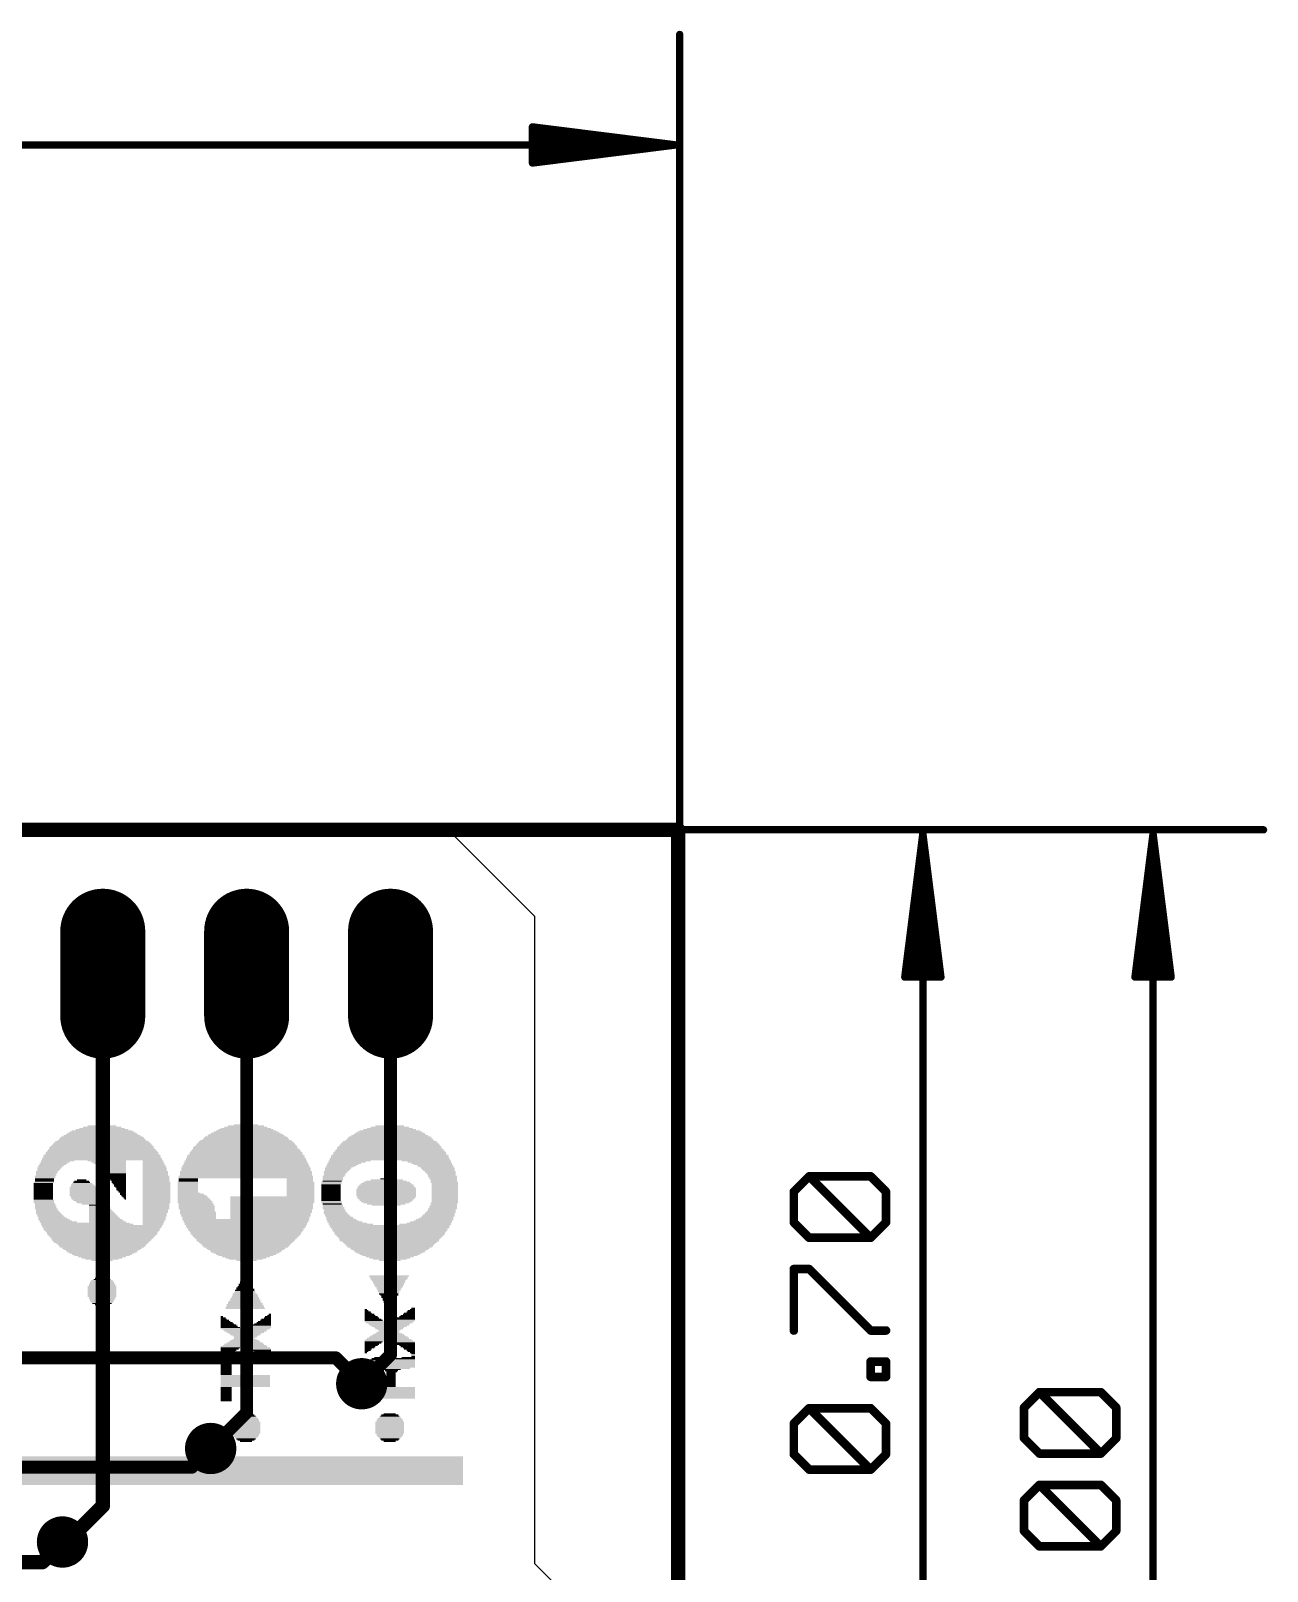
# Model space of a CAD drawing. Extents: x -17.8 to 79, y -18.3 to 67.8.
# Drawn here: x 57.15 to 78.98, y 40.25 to 67.45 of the extents above; entities that cross this region are included whole.
import ezdxf

# ---------------------------------------------------------------- set-up
doc = ezdxf.new("R2010")
doc.units = 0
for name, color, linetype in [('1', 12, 'CONTINUOUS'), ('16', 5, 'CONTINUOUS'), ('17', 110, 'CONTINUOUS'), ('18', 3, 'CONTINUOUS'), ('20', 53, 'CONTINUOUS'), ('200', 4, 'CONTINUOUS'), ('47', 53, 'CONTINUOUS')]:
    doc.layers.add(name, color=color, linetype=linetype)

# ---------------------------------------------------------------- blocks, each defined once
blk = doc.blocks.new('LONGP100')
at = {"const_width": 1}
blk.add_lwpolyline([(-0.5, 0), (0.5, 0)], dxfattribs=at)
at = {"const_width": 0.5}
for points in [[(-0.5, 0.25, 1), (-0.5, -0.25)], [(0.5, -0.25, 1), (0.5, 0.25)]]:
    blk.add_lwpolyline(points, format="xyb", dxfattribs=at)
blk = doc.blocks.new('RECT')
blk.add_solid([(-0.5, -0.5), (0.5, -0.5), (-0.5, 0.5), (0.5, 0.5)])
blk = doc.blocks.new('ROUNDV')
at = {"const_width": 0.5}
blk.add_lwpolyline([(0, -0.25, 1), (0, 0.25, 1), (0, -0.25)], format="xyb", dxfattribs=at)

msp = doc.modelspace()

# ---------------------------------------------------------------- linework, layer by layer
at = {"layer": '1'}
for points, const_width in [([(0, 53.34), (68.58, 53.34)], 0.254), ([(68.58, 53.34), (68.58, 0)], 0.254), ([(58.42, 41.402), (58.42, 50.8)], 0.254), ([(60.96, 43.053), (60.96, 50.8)], 0.2286), ([(63.5, 44.069), (63.5, 50.8)], 0.2286), ([(62.992, 43.561), (63.5, 44.069)], 0.2286), ([(60.325, 42.418), (60.96, 43.053)], 0.2286), ([(57.785, 40.767), (58.42, 41.402)], 0.254), ([(57.7088, 40.767), (57.785, 40.767)], 0.254)]:
    msp.add_lwpolyline(points, dxfattribs=dict(at, const_width=const_width))
for points, const_width in [([(68.6435, 53.34, 1), (68.5165, 53.34)], 0.127), ([(68.58, 53.2765, 1), (68.58, 53.4035)], 0.127), ([(58.4835, 50.8, 1), (58.3565, 50.8)], 0.127), ([(61.0172, 50.8, 1), (60.9029, 50.8)], 0.1143), ([(63.5572, 50.8, 1), (63.4428, 50.8)], 0.1143), ([(63.4428, 44.069, 1), (63.5572, 44.069)], 0.1143), ([(63.5404, 44.0286, 1), (63.4596, 44.1094)], 0.1143), ([(62.9516, 43.6014, 1), (63.0324, 43.5206)], 0.1143), ([(60.9029, 43.053, 1), (61.0172, 43.053)], 0.1143), ([(61.0004, 43.0126, 1), (60.9196, 43.0934)], 0.1143), ([(60.2846, 42.4584, 1), (60.3654, 42.3776)], 0.1143), ([(58.3565, 41.402, 1), (58.4835, 41.402)], 0.127), ([(58.4649, 41.3571, 1), (58.3751, 41.4469)], 0.127), ([(57.7088, 40.8305, 1), (57.7088, 40.7035)], 0.127), ([(57.7401, 40.8119, 1), (57.8299, 40.7221)], 0.127), ([(57.785, 40.7035, 1), (57.785, 40.8305)], 0.127)]:
    msp.add_lwpolyline(points, format="xyb", dxfattribs=dict(at, const_width=const_width))
at = {"layer": '16'}
for points, const_width in [([(0, 53.34), (68.58, 53.34)], 0.254), ([(68.58, 53.34), (68.58, 0)], 0.254), ([(39.0398, 44.0182), (62.5348, 44.0182)], 0.2286), ([(62.5348, 44.0182), (62.992, 43.561)], 0.2286), ([(59.9948, 42.0878), (60.325, 42.418)], 0.2286), ([(39.0906, 42.0878), (59.9948, 42.0878)], 0.2286), ([(57.3532, 40.4114), (57.7088, 40.767)], 0.254), ([(54.3814, 40.4114), (57.3532, 40.4114)], 0.254)]:
    msp.add_lwpolyline(points, dxfattribs=dict(at, const_width=const_width))
for points, const_width in [([(68.6435, 53.34, 1), (68.5165, 53.34)], 0.127), ([(68.58, 53.2765, 1), (68.58, 53.4035)], 0.127), ([(62.5752, 44.0586, 1), (62.4944, 43.9778)], 0.1143), ([(62.5348, 43.9611, 1), (62.5348, 44.0754)], 0.1143), ([(62.9516, 43.5206, 1), (63.0324, 43.6014)], 0.1143), ([(60.3654, 42.3776, 1), (60.2846, 42.4584)], 0.1143), ([(59.9544, 42.1282, 1), (60.0352, 42.0474)], 0.1143), ([(59.9948, 42.0307, 1), (59.9948, 42.145)], 0.1143), ([(57.7537, 40.7221, 1), (57.6639, 40.8119)], 0.127), ([(57.3083, 40.4563, 1), (57.3981, 40.3665)], 0.127), ([(57.3532, 40.3479, 1), (57.3532, 40.4749)], 0.127)]:
    msp.add_lwpolyline(points, format="xyb", dxfattribs=dict(at, const_width=const_width))
at = {"layer": '20'}
for p, q in [((1, 53.34), (64.516, 53.34)), ((64.516, 53.34), (66.04, 51.816)), ((66.04, 51.816), (66.04, 40.386)), ((66.04, 40.386), (68.58, 37.846))]:
    msp.add_line(p, q, dxfattribs=at)
at = {"layer": '47'}
for points, const_width in [([(68.6054, 34.544), (68.6054, 67.3804)], 0.13), ([(68.5404, 65.4304), (66.0054, 65.7496)], 0.13), ([(66.0054, 65.7496), (66.0054, 65.1112)], 0.13), ([(68.5404, 65.4304), (66.0054, 65.6904)], 0.13), ([(68.5404, 65.4304), (66.0054, 65.5604)], 0.13), ([(0.065, 65.4304), (68.5404, 65.4304)], 0.13), ([(66.0054, 65.1112), (68.5404, 65.4304)], 0.13), ([(66.0054, 65.3004), (68.5404, 65.4304)], 0.13), ([(66.0054, 65.1704), (68.5404, 65.4304)], 0.13), ([(61.214, 53.34), (74.848, 53.34)], 0.13), ([(62.484, 53.34), (78.912, 53.34)], 0.13), ([(72.898, 53.275), (72.5788, 50.74)], 0.13), ([(72.898, 53.275), (72.638, 50.74)], 0.13), ([(72.898, 53.275), (72.768, 50.74)], 0.13), ([(72.898, 53.275), (72.898, 35.625)], 0.13), ([(73.2172, 50.74), (72.898, 53.275)], 0.13), ([(73.028, 50.74), (72.898, 53.275)], 0.13), ([(73.158, 50.74), (72.898, 53.275)], 0.13), ([(76.962, 53.275), (76.6428, 50.74)], 0.13), ([(76.962, 53.275), (76.702, 50.74)], 0.13), ([(76.962, 53.275), (76.832, 50.74)], 0.13), ([(76.962, 53.275), (76.962, 28.005)], 0.13), ([(77.2812, 50.74), (76.962, 53.275)], 0.13), ([(77.092, 50.74), (76.962, 53.275)], 0.13), ([(77.222, 50.74), (76.962, 53.275)], 0.13), ([(72.5788, 50.74), (73.2172, 50.74)], 0.13), ([(76.6428, 50.74), (77.2812, 50.74)], 0.13), ([(70.6203, 46.9512), (70.8915, 47.2224)], 0.1524), ([(70.8915, 47.2224), (71.9761, 47.2224)], 0.1524), ([(71.9761, 46.1377), (70.8915, 47.2224)], 0.1524), ([(71.9761, 47.2224), (72.2473, 46.9512)], 0.1524), ([(70.6203, 46.4089), (70.6203, 46.9512)], 0.1524), ([(72.2473, 46.9512), (72.2473, 46.4089)], 0.1524), ([(70.8915, 46.1377), (70.6203, 46.4089)], 0.1524), ([(72.2473, 46.4089), (71.9761, 46.1377)], 0.1524), ([(71.9761, 46.1377), (70.8915, 46.1377)], 0.1524), ([(70.6203, 44.5005), (70.6203, 45.5852)], 0.1524), ([(70.6203, 45.5852), (70.8915, 45.5852)], 0.1524), ([(70.8915, 45.5852), (71.9761, 44.5005)], 0.1524), ([(71.9761, 44.5005), (72.2473, 44.5005)], 0.1524), ([(71.9761, 43.682), (71.9761, 43.9531)], 0.1524), ([(71.9761, 43.9531), (72.2473, 43.9531)], 0.1524), ([(72.2473, 43.9531), (72.2473, 43.682)], 0.1524), ([(72.2473, 43.682), (71.9761, 43.682)], 0.1524), ([(74.6843, 43.1412), (74.9555, 43.4124)], 0.1524), ([(74.9555, 43.4124), (76.0401, 43.4124)], 0.1524), ([(76.0401, 42.3277), (74.9555, 43.4124)], 0.1524), ([(76.0401, 43.4124), (76.3113, 43.1412)], 0.1524), ([(70.6203, 42.8583), (70.8915, 43.1295)], 0.1524), ([(70.8915, 43.1295), (71.9761, 43.1295)], 0.1524), ([(71.9761, 42.0448), (70.8915, 43.1295)], 0.1524), ([(71.9761, 43.1295), (72.2473, 42.8583)], 0.1524), ([(74.6843, 42.5989), (74.6843, 43.1412)], 0.1524), ([(76.3113, 43.1412), (76.3113, 42.5989)], 0.1524), ([(70.6203, 42.316), (70.6203, 42.8583)], 0.1524), ([(72.2473, 42.8583), (72.2473, 42.316)], 0.1524), ([(74.9555, 42.3277), (74.6843, 42.5989)], 0.1524), ([(76.3113, 42.5989), (76.0401, 42.3277)], 0.1524), ([(70.8915, 42.0448), (70.6203, 42.316)], 0.1524), ([(72.2473, 42.316), (71.9761, 42.0448)], 0.1524), ([(76.0401, 42.3277), (74.9555, 42.3277)], 0.1524), ([(71.9761, 42.0448), (70.8915, 42.0448)], 0.1524), ([(74.6843, 41.504), (74.9555, 41.7752)], 0.1524), ([(74.9555, 41.7752), (76.0401, 41.7752)], 0.1524), ([(76.0401, 40.6905), (74.9555, 41.7752)], 0.1524), ([(76.0401, 41.7752), (76.3113, 41.504)], 0.1524), ([(74.6843, 40.9617), (74.6843, 41.504)], 0.1524), ([(76.3113, 41.504), (76.3113, 40.9617)], 0.1524), ([(74.9555, 40.6905), (74.6843, 40.9617)], 0.1524), ([(76.3113, 40.9617), (76.0401, 40.6905)], 0.1524), ([(76.0401, 40.6905), (74.9555, 40.6905)], 0.1524)]:
    msp.add_lwpolyline(points, dxfattribs=dict(at, const_width=const_width))
for points, const_width in [([(68.6379, 67.3804, 1), (68.5729, 67.3804)], 0.065), ([(66.0095, 65.7819, 1), (66.0013, 65.7174)], 0.065), ([(66.0379, 65.7496, 1), (65.9729, 65.7496)], 0.065), ([(66.0087, 65.7227, 1), (66.0021, 65.6581)], 0.065), ([(66.0071, 65.5929, 1), (66.0037, 65.5279)], 0.065), ([(66.0037, 65.3329, 1), (66.0071, 65.2679)], 0.065), ([(68.5445, 65.3982, 1), (68.5363, 65.4626)], 0.065), ([(68.5363, 65.3982, 1), (68.5445, 65.4626)], 0.065), ([(68.5437, 65.3981, 1), (68.5371, 65.4627)], 0.065), ([(68.5371, 65.3981, 1), (68.5437, 65.4627)], 0.065), ([(68.5387, 65.3979, 1), (68.5421, 65.4629)], 0.065), ([(68.5421, 65.3979, 1), (68.5387, 65.4629)], 0.065), ([(68.5404, 65.3979, 1), (68.5404, 65.4629)], 0.065), ([(66.0021, 65.2027, 1), (66.0087, 65.1381)], 0.065), ([(66.0013, 65.1434, 1), (66.0095, 65.0789)], 0.065), ([(65.9729, 65.1112, 1), (66.0379, 65.1112)], 0.065), ([(61.214, 53.3725, 1), (61.214, 53.3075)], 0.065), ([(62.484, 53.3725, 1), (62.484, 53.3075)], 0.065), ([(72.9305, 53.275, 1), (72.8655, 53.275)], 0.065), ([(72.9302, 53.2791, 1), (72.8658, 53.2709)], 0.065), ([(72.9305, 53.2733, 1), (72.8655, 53.2767)], 0.065), ([(72.9305, 53.2767, 1), (72.8655, 53.2733)], 0.065), ([(72.9303, 53.2783, 1), (72.8657, 53.2717)], 0.065), ([(72.9303, 53.2717, 1), (72.8657, 53.2783)], 0.065), ([(72.9302, 53.2709, 1), (72.8658, 53.2791)], 0.065), ([(74.848, 53.3075, 1), (74.848, 53.3725)], 0.065), ([(76.9945, 53.275, 1), (76.9295, 53.275)], 0.065), ([(76.9942, 53.2791, 1), (76.9298, 53.2709)], 0.065), ([(76.9945, 53.2733, 1), (76.9295, 53.2767)], 0.065), ([(76.9945, 53.2767, 1), (76.9295, 53.2733)], 0.065), ([(76.9943, 53.2783, 1), (76.9297, 53.2717)], 0.065), ([(76.9943, 53.2717, 1), (76.9297, 53.2783)], 0.065), ([(76.9942, 53.2709, 1), (76.9298, 53.2791)], 0.065), ([(78.912, 53.3075, 1), (78.912, 53.3725)], 0.065), ([(72.5465, 50.7441, 1), (72.611, 50.7359)], 0.065), ([(72.5788, 50.7725, 1), (72.5788, 50.7075)], 0.065), ([(72.6057, 50.7433, 1), (72.6703, 50.7367)], 0.065), ([(72.7355, 50.7417, 1), (72.8005, 50.7383)], 0.065), ([(72.9955, 50.7383, 1), (73.0605, 50.7417)], 0.065), ([(73.1257, 50.7367, 1), (73.1903, 50.7433)], 0.065), ([(73.185, 50.7359, 1), (73.2495, 50.7441)], 0.065), ([(73.2172, 50.7075, 1), (73.2172, 50.7725)], 0.065), ([(76.6105, 50.7441, 1), (76.675, 50.7359)], 0.065), ([(76.6428, 50.7725, 1), (76.6428, 50.7075)], 0.065), ([(76.6697, 50.7433, 1), (76.7343, 50.7367)], 0.065), ([(76.7995, 50.7417, 1), (76.8645, 50.7383)], 0.065), ([(77.0595, 50.7383, 1), (77.1245, 50.7417)], 0.065), ([(77.1897, 50.7367, 1), (77.2543, 50.7433)], 0.065), ([(77.249, 50.7359, 1), (77.3135, 50.7441)], 0.065), ([(77.2812, 50.7075, 1), (77.2812, 50.7725)], 0.065), ([(70.9184, 47.2493, 1), (70.8645, 47.1954)], 0.0762), ([(70.8915, 47.2605, 1), (70.8915, 47.1843)], 0.0762), ([(70.9184, 47.1954, 1), (70.8645, 47.2493)], 0.0762), ([(72.0031, 47.2493, 1), (71.9492, 47.1954)], 0.0762), ([(71.9761, 47.1843, 1), (71.9761, 47.2605)], 0.0762), ([(70.6584, 46.9512, 1), (70.5822, 46.9512)], 0.0762), ([(70.5934, 46.9781, 1), (70.6473, 46.9243)], 0.0762), ([(72.2854, 46.9512, 1), (72.2092, 46.9512)], 0.0762), ([(72.2204, 46.9243, 1), (72.2742, 46.9781)], 0.0762), ([(70.6473, 46.4358, 1), (70.5934, 46.3819)], 0.0762), ([(70.5822, 46.4089, 1), (70.6584, 46.4089)], 0.0762), ([(72.2092, 46.4089, 1), (72.2854, 46.4089)], 0.0762), ([(72.2742, 46.3819, 1), (72.2204, 46.4358)], 0.0762), ([(70.8915, 46.1758, 1), (70.8915, 46.0996)], 0.0762), ([(70.8645, 46.1108, 1), (70.9184, 46.1646)], 0.0762), ([(71.9492, 46.1646, 1), (72.0031, 46.1108)], 0.0762), ([(71.9492, 46.1108, 1), (72.0031, 46.1646)], 0.0762), ([(71.9761, 46.0996, 1), (71.9761, 46.1758)], 0.0762), ([(70.6584, 45.5852, 1), (70.5822, 45.5852)], 0.0762), ([(70.6203, 45.6233, 1), (70.6203, 45.5471)], 0.0762), ([(70.9184, 45.6121, 1), (70.8645, 45.5583)], 0.0762), ([(70.8915, 45.5471, 1), (70.8915, 45.6233)], 0.0762), ([(70.5822, 44.5005, 1), (70.6584, 44.5005)], 0.0762), ([(71.9761, 44.5386, 1), (71.9761, 44.4624)], 0.0762), ([(71.9492, 44.4736, 1), (72.0031, 44.5275)], 0.0762), ([(72.2473, 44.4624, 1), (72.2473, 44.5386)], 0.0762), ([(72.0142, 43.9531, 1), (71.938, 43.9531)], 0.0762), ([(71.9761, 43.9912, 1), (71.9761, 43.915)], 0.0762), ([(72.2854, 43.9531, 1), (72.2092, 43.9531)], 0.0762), ([(72.2473, 43.915, 1), (72.2473, 43.9912)], 0.0762), ([(71.9761, 43.7201, 1), (71.9761, 43.6439)], 0.0762), ([(71.938, 43.682, 1), (72.0142, 43.682)], 0.0762), ([(72.2092, 43.682, 1), (72.2854, 43.682)], 0.0762), ([(72.2473, 43.6439, 1), (72.2473, 43.7201)], 0.0762), ([(74.9824, 43.4393, 1), (74.9285, 43.3854)], 0.0762), ([(74.9555, 43.4505, 1), (74.9555, 43.3743)], 0.0762), ([(74.9824, 43.3854, 1), (74.9285, 43.4393)], 0.0762), ([(76.0671, 43.4393, 1), (76.0132, 43.3854)], 0.0762), ([(76.0401, 43.3743, 1), (76.0401, 43.4505)], 0.0762), ([(70.9184, 43.1564, 1), (70.8645, 43.1025)], 0.0762), ([(70.8915, 43.1676, 1), (70.8915, 43.0914)], 0.0762), ([(70.9184, 43.1025, 1), (70.8645, 43.1564)], 0.0762), ([(72.0031, 43.1564, 1), (71.9492, 43.1025)], 0.0762), ([(71.9761, 43.0914, 1), (71.9761, 43.1676)], 0.0762), ([(74.7224, 43.1412, 1), (74.6462, 43.1412)], 0.0762), ([(74.6574, 43.1681, 1), (74.7113, 43.1143)], 0.0762), ([(76.3494, 43.1412, 1), (76.2732, 43.1412)], 0.0762), ([(76.2844, 43.1143, 1), (76.3382, 43.1681)], 0.0762), ([(70.6584, 42.8583, 1), (70.5822, 42.8583)], 0.0762), ([(70.5934, 42.8852, 1), (70.6473, 42.8314)], 0.0762), ([(72.2854, 42.8583, 1), (72.2092, 42.8583)], 0.0762), ([(72.2204, 42.8314, 1), (72.2742, 42.8852)], 0.0762), ([(74.7113, 42.6258, 1), (74.6574, 42.5719)], 0.0762), ([(74.6462, 42.5989, 1), (74.7224, 42.5989)], 0.0762), ([(76.2732, 42.5989, 1), (76.3494, 42.5989)], 0.0762), ([(76.3382, 42.5719, 1), (76.2844, 42.6258)], 0.0762), ([(70.6473, 42.3429, 1), (70.5934, 42.289)], 0.0762), ([(70.5822, 42.316, 1), (70.6584, 42.316)], 0.0762), ([(72.2092, 42.316, 1), (72.2854, 42.316)], 0.0762), ([(72.2742, 42.289, 1), (72.2204, 42.3429)], 0.0762), ([(74.9555, 42.3658, 1), (74.9555, 42.2896)], 0.0762), ([(74.9285, 42.3008, 1), (74.9824, 42.3546)], 0.0762), ([(76.0132, 42.3546, 1), (76.0671, 42.3008)], 0.0762), ([(76.0132, 42.3008, 1), (76.0671, 42.3546)], 0.0762), ([(76.0401, 42.2896, 1), (76.0401, 42.3658)], 0.0762), ([(70.8915, 42.0829, 1), (70.8915, 42.0067)], 0.0762), ([(70.8645, 42.0179, 1), (70.9184, 42.0718)], 0.0762), ([(71.9492, 42.0718, 1), (72.0031, 42.0179)], 0.0762), ([(71.9492, 42.0179, 1), (72.0031, 42.0718)], 0.0762), ([(71.9761, 42.0067, 1), (71.9761, 42.0829)], 0.0762), ([(74.9555, 41.8133, 1), (74.9555, 41.7371)], 0.0762), ([(74.9824, 41.8021, 1), (74.9285, 41.7483)], 0.0762), ([(74.9824, 41.7483, 1), (74.9285, 41.8021)], 0.0762), ([(76.0671, 41.8021, 1), (76.0132, 41.7483)], 0.0762), ([(76.0401, 41.7371, 1), (76.0401, 41.8133)], 0.0762), ([(74.7224, 41.504, 1), (74.6462, 41.504)], 0.0762), ([(74.6574, 41.531, 1), (74.7113, 41.4771)], 0.0762), ([(76.3494, 41.504, 1), (76.2732, 41.504)], 0.0762), ([(76.2844, 41.4771, 1), (76.3382, 41.531)], 0.0762), ([(74.6462, 40.9617, 1), (74.7224, 40.9617)], 0.0762), ([(74.7113, 40.9886, 1), (74.6574, 40.9348)], 0.0762), ([(76.2732, 40.9617, 1), (76.3494, 40.9617)], 0.0762), ([(76.3382, 40.9348, 1), (76.2844, 40.9886)], 0.0762), ([(74.9555, 40.7286, 1), (74.9555, 40.6524)], 0.0762), ([(74.9285, 40.6636, 1), (74.9824, 40.7175)], 0.0762), ([(76.0132, 40.7175, 1), (76.0671, 40.6636)], 0.0762), ([(76.0132, 40.6636, 1), (76.0671, 40.7175)], 0.0762), ([(76.0401, 40.6524, 1), (76.0401, 40.7286)], 0.0762)]:
    msp.add_lwpolyline(points, format="xyb", dxfattribs=dict(at, const_width=const_width))

# ---------------------------------------------------------------- block references
at = {"layer": '17', "xscale": 1.5, "yscale": 1.5, "rotation": 90}
for p in [(58.42, 50.8), (58.42, 50.8), (60.96, 50.8), (60.96, 50.8), (63.5, 50.8), (63.5, 50.8)]:
    msp.add_blockref('LONGP100', p, dxfattribs=at)
at = {"layer": '18', "xscale": 0.9064, "yscale": 0.9064}
for p in [(62.992, 43.561), (62.992, 43.561), (60.325, 42.418), (60.325, 42.418), (57.7088, 40.767), (57.7088, 40.767)]:
    msp.add_blockref('ROUNDV', p, dxfattribs=at)
at = {"layer": '200', "yscale": 0.0212}
for p, xscale in [((60.947, 48.1311), 0.4233), ((58.4071, 47.8559), 1.5663), ((58.4071, 47.8771), 1.5239), ((58.4071, 47.8983), 1.4816), ((58.4071, 47.9194), 1.4393), ((58.4071, 47.9406), 1.3546), ((58.4071, 47.9617), 1.27), ((58.4071, 47.9829), 1.2276), ((58.4071, 48.0041), 1.143), ((58.4071, 48.0252), 1.0583), ((58.4071, 48.0464), 0.9313), ((58.4071, 48.0676), 0.8043), ((58.4071, 48.0887), 0.6773), ((58.4071, 48.1099), 0.508), ((60.947, 47.8559), 1.6086), ((60.947, 47.8771), 1.5239), ((60.947, 47.8983), 1.4816), ((60.947, 47.9194), 1.4393), ((60.947, 47.9406), 1.3546), ((60.947, 47.9617), 1.3123), ((60.947, 47.9829), 1.2276), ((60.947, 48.0041), 1.143), ((60.947, 48.0252), 1.0583), ((60.947, 48.0464), 0.9736), ((60.947, 48.0676), 0.889), ((60.947, 48.0887), 0.762), ((60.947, 48.1099), 0.635), ((63.4869, 47.8559), 1.5663), ((63.4869, 47.8771), 1.5239), ((63.4869, 47.8983), 1.4816), ((63.4869, 47.9194), 1.4393), ((63.4869, 47.9406), 1.3546), ((63.4869, 47.9617), 1.27), ((63.4869, 47.9829), 1.2276), ((63.4869, 48.0041), 1.143), ((63.4869, 48.0252), 1.0583), ((63.4869, 48.0464), 0.9313), ((63.4869, 48.0676), 0.8043), ((63.4869, 48.0887), 0.6773), ((63.4869, 48.1099), 0.508), ((58.4071, 47.5808), 2.0742), ((58.4071, 47.6019), 2.0319), ((58.4071, 47.6443), 1.9896), ((58.4071, 47.6231), 1.9896), ((58.4071, 47.6654), 1.9473), ((58.4071, 47.6866), 1.9049), ((58.3965, 47.7289), 1.8414), ((58.4071, 47.7078), 1.8626), ((58.4071, 47.7501), 1.8203), ((58.4071, 47.7713), 1.7779), ((58.4071, 47.7924), 1.7356), ((58.4071, 47.8136), 1.6933), ((58.4071, 47.8348), 1.6509), ((60.947, 47.5808), 2.0743), ((60.947, 47.6019), 2.0319), ((60.947, 47.6443), 1.9896), ((60.947, 47.6231), 1.9896), ((60.947, 47.6654), 1.9473), ((60.947, 47.6866), 1.9049), ((60.9364, 47.7289), 1.8414), ((60.947, 47.7078), 1.8626), ((60.947, 47.7501), 1.8203), ((60.947, 47.7713), 1.7779), ((60.947, 47.7924), 1.7356), ((60.947, 47.8136), 1.6933), ((60.947, 47.8348), 1.6509), ((63.4869, 47.5808), 2.0743), ((63.4869, 47.6019), 2.0319), ((63.4869, 47.6443), 1.9896), ((63.4869, 47.6231), 1.9896), ((63.4869, 47.6654), 1.9473), ((63.4869, 47.6866), 1.9049), ((63.4763, 47.7289), 1.8414), ((63.4869, 47.7078), 1.8626), ((63.4869, 47.7501), 1.8203), ((63.4869, 47.7713), 1.7779), ((63.4869, 47.7924), 1.7356), ((63.4869, 47.8136), 1.6933), ((63.4869, 47.8348), 1.6509), ((57.4652, 47.3479), 0.4022), ((57.4546, 47.3268), 0.381), ((57.4758, 47.3691), 0.4233), ((57.5075, 47.4114), 0.4445), ((57.497, 47.3903), 0.4233), ((57.5499, 47.4538), 0.4868), ((57.5393, 47.4326), 0.4656), ((57.6239, 47.4961), 0.5926), ((57.5816, 47.4749), 0.508), ((58.4071, 47.5384), 2.1166), ((58.4071, 47.5173), 2.1166), ((58.4071, 47.5596), 2.0742), ((58.4917, 47.4961), 0.6773), ((58.5235, 47.4749), 0.6138), ((58.5447, 47.4538), 0.5715), ((58.5658, 47.4326), 0.5291), ((58.587, 47.4114), 0.4868), ((58.5976, 47.3903), 0.4656), ((58.6082, 47.3691), 0.4445), ((58.6187, 47.3479), 0.4233), ((58.6293, 47.3268), 0.4022), ((59.3066, 47.4961), 0.3598), ((59.3066, 47.4749), 0.3598), ((59.3172, 47.4538), 0.381), ((59.3172, 47.4326), 0.381), ((59.3278, 47.4114), 0.4022), ((59.3278, 47.3903), 0.4022), ((59.3384, 47.3691), 0.4233), ((59.3384, 47.3479), 0.4233), ((59.3384, 47.3268), 0.4233), ((60.947, 47.3691), 2.2859), ((60.947, 47.3479), 2.2859), ((60.947, 47.3268), 2.2859), ((60.947, 47.4114), 2.2436), ((60.947, 47.3903), 2.2436), ((60.947, 47.4538), 2.2012), ((60.947, 47.4326), 2.2012), ((60.947, 47.4961), 2.1589), ((60.947, 47.4749), 2.1589), ((60.947, 47.5384), 2.1166), ((60.947, 47.5173), 2.1166), ((60.947, 47.5596), 2.0743), ((62.5767, 47.3691), 0.4657), ((62.5662, 47.3479), 0.4445), ((62.5556, 47.3268), 0.4233), ((62.6297, 47.4114), 0.5291), ((62.6085, 47.3903), 0.4868), ((62.6826, 47.4538), 0.5926), ((62.6614, 47.4326), 0.5503), ((62.7778, 47.4961), 0.7408), ((62.7355, 47.4749), 0.6561), ((63.4869, 47.5384), 2.1166), ((63.4869, 47.5173), 2.1166), ((63.4869, 47.5596), 2.0743), ((64.1324, 47.4961), 0.8678), ((64.1853, 47.4749), 0.762), ((64.2277, 47.4538), 0.7196), ((64.2488, 47.4326), 0.6773), ((64.2912, 47.4114), 0.635), ((64.3018, 47.3903), 0.6138), ((64.3335, 47.3691), 0.5926), ((64.3441, 47.3479), 0.5715), ((64.3547, 47.3268), 0.5503), ((57.3805, 47.1151), 0.3598), ((57.37, 47.0939), 0.3387), ((57.37, 47.0728), 0.3387), ((57.37, 47.0516), 0.3387), ((57.4017, 47.2209), 0.3598), ((57.4017, 47.1998), 0.3598), ((57.3911, 47.1786), 0.3387), ((57.3911, 47.1574), 0.3387), ((57.3911, 47.1363), 0.3387), ((57.4335, 47.3056), 0.381), ((57.4335, 47.2844), 0.381), ((57.4229, 47.2633), 0.3598), ((57.4229, 47.2421), 0.3598), ((58.0578, 47.0728), 0.4022), ((58.0684, 47.0516), 0.4233), ((58.0578, 47.0939), 0.3598), ((58.0473, 47.1151), 0.2963), ((58.0473, 47.1363), 0.254), ((58.0473, 47.1574), 0.1693), ((58.6399, 47.3056), 0.381), ((58.6505, 47.2844), 0.3598), ((58.6611, 47.2633), 0.3387), ((58.6611, 47.2421), 0.3387), ((58.6717, 47.2209), 0.3175), ((58.6822, 47.1998), 0.2963), ((58.6822, 47.1786), 0.2963), ((58.6928, 47.1574), 0.2752), ((58.7034, 47.1363), 0.254), ((58.7034, 47.1151), 0.254), ((58.714, 47.0939), 0.2328), ((58.7246, 47.0728), 0.2117), ((58.7246, 47.0516), 0.2117), ((59.3595, 47.2209), 0.4657), ((59.3595, 47.1998), 0.4657), ((59.3595, 47.1786), 0.4657), ((59.3595, 47.1574), 0.4657), ((59.3595, 47.1363), 0.4657), ((59.349, 47.3056), 0.4445), ((59.349, 47.2844), 0.4445), ((59.349, 47.2633), 0.4445), ((59.349, 47.2421), 0.4445), ((59.3701, 47.1151), 0.4868), ((59.3701, 47.0939), 0.4868), ((59.3701, 47.0728), 0.4868), ((59.3701, 47.0516), 0.4868), ((59.9204, 47.1151), 0.3598), ((59.9204, 47.0939), 0.3598), ((59.9204, 47.0728), 0.3598), ((59.9204, 47.0516), 0.3598), ((59.931, 47.1786), 0.3387), ((59.931, 47.1574), 0.3387), ((59.931, 47.1363), 0.3387), ((60.947, 47.2209), 2.3706), ((60.947, 47.1998), 2.3706), ((60.947, 47.3056), 2.3282), ((60.947, 47.2844), 2.3282), ((60.947, 47.2633), 2.3282), ((60.947, 47.2421), 2.3282), ((61.8994, 47.1786), 0.4656), ((61.8994, 47.1574), 0.4656), ((61.8994, 47.1363), 0.4656), ((61.91, 47.1151), 0.4868), ((61.91, 47.0939), 0.4868), ((61.91, 47.0728), 0.4868), ((61.91, 47.0516), 0.4868), ((62.4603, 47.1151), 0.3598), ((62.4603, 47.0939), 0.3598), ((62.4498, 47.0728), 0.3387), ((62.4498, 47.0516), 0.3387), ((62.4709, 47.1363), 0.3387), ((62.4921, 47.2209), 0.381), ((62.4815, 47.1998), 0.3598), ((62.4815, 47.1786), 0.3598), ((62.4815, 47.1574), 0.3598), ((62.5344, 47.3056), 0.4233), ((62.5238, 47.2844), 0.4022), ((62.5133, 47.2633), 0.381), ((62.5133, 47.2421), 0.381), ((63.4234, 47.0516), 0.9736), ((63.434, 47.0728), 0.9525), ((63.4234, 47.0939), 0.889), ((63.434, 47.1151), 0.8255), ((63.4234, 47.1363), 0.7196), ((63.434, 47.1574), 0.5715), ((63.4128, 47.1786), 0.1905), ((64.3758, 47.3056), 0.5503), ((64.3864, 47.2844), 0.5291), ((64.397, 47.2633), 0.508), ((64.4076, 47.2421), 0.4868), ((64.4182, 47.2209), 0.508), ((64.4288, 47.1998), 0.4868), ((64.4288, 47.1786), 0.4868), ((64.4393, 47.1574), 0.4656), ((64.4393, 47.1363), 0.4656), ((64.4499, 47.1151), 0.4868), ((64.4605, 47.0939), 0.4657), ((64.4605, 47.0728), 0.4657), ((64.4605, 47.0516), 0.4657), ((57.37, 47.0305), 0.3387), ((57.37, 47.0093), 0.3387), ((57.37, 46.9881), 0.3387), ((57.37, 46.967), 0.3387), ((57.37, 46.9458), 0.3387), ((57.37, 46.9246), 0.3387), ((57.37, 46.9035), 0.3387), ((57.37, 46.8823), 0.3387), ((57.37, 46.8611), 0.3387), ((57.37, 46.84), 0.3387), ((57.37, 46.8188), 0.3387), ((57.3805, 46.7976), 0.3598), ((57.3805, 46.7765), 0.3598), ((58.0684, 47.0305), 0.4656), ((58.0684, 47.0093), 0.4656), ((58.079, 46.9881), 0.4868), ((58.0896, 46.967), 0.508), ((58.0896, 46.9458), 0.508), ((58.1002, 46.9246), 0.5291), ((58.1108, 46.9035), 0.5503), ((58.1108, 46.8823), 0.5503), ((58.1425, 46.84), 0.5715), ((58.1319, 46.8611), 0.5503), ((58.1637, 46.8188), 0.5715), ((58.1743, 46.7976), 0.5503), ((58.206, 46.7765), 0.5291), ((58.7352, 47.0305), 0.1905), ((58.7457, 47.0093), 0.1693), ((58.7457, 46.9881), 0.1693), ((58.7563, 46.967), 0.1482), ((58.7669, 46.9458), 0.127), ((58.7775, 46.9246), 0.1058), ((58.7775, 46.9035), 0.1058), ((58.7881, 46.8823), 0.0847), ((58.7986, 46.8611), 0.0635), ((58.8092, 46.84), 0.0423), ((58.8198, 46.8188), 0.0212), ((59.3701, 47.0305), 0.4868), ((59.3701, 47.0093), 0.4868), ((59.3701, 46.9881), 0.4868), ((59.3701, 46.967), 0.4868), ((59.3701, 46.9458), 0.4868), ((59.3701, 46.9246), 0.4868), ((59.3701, 46.9035), 0.4868), ((59.3701, 46.8823), 0.4868), ((59.3701, 46.8611), 0.4868), ((59.3701, 46.84), 0.4868), ((59.3701, 46.8188), 0.4868), ((59.3701, 46.7976), 0.4868), ((59.3701, 46.7765), 0.4868), ((59.9204, 47.0305), 0.3598), ((59.9204, 47.0093), 0.3598), ((59.9204, 46.9881), 0.3598), ((59.9204, 46.967), 0.3598), ((59.9204, 46.9458), 0.3598), ((59.9416, 46.9246), 0.4022), ((59.9945, 46.8823), 0.508), ((60.0051, 46.8611), 0.5291), ((60.0157, 46.84), 0.5503), ((60.0263, 46.8188), 0.5715), ((60.0474, 46.7765), 0.6138), ((59.9734, 46.9035), 0.4656), ((60.0369, 46.7976), 0.5926), ((61.4126, 46.8611), 1.4816), ((61.4126, 46.84), 1.4816), ((61.4126, 46.8188), 1.4816), ((61.4126, 46.7976), 1.4816), ((61.4126, 46.7765), 1.4816), ((61.91, 47.0305), 0.4868), ((61.91, 47.0093), 0.4868), ((61.91, 46.9881), 0.4868), ((61.91, 46.967), 0.4868), ((61.91, 46.9458), 0.4868), ((61.91, 46.9246), 0.4868), ((61.91, 46.9035), 0.4868), ((61.91, 46.8823), 0.4868), ((62.4603, 46.7765), 0.3598), ((62.4498, 47.0305), 0.3387), ((62.4498, 47.0093), 0.3387), ((62.4498, 46.9881), 0.3387), ((62.4498, 46.967), 0.3387), ((62.4498, 46.9458), 0.3387), ((62.4498, 46.9246), 0.3387), ((62.4498, 46.9035), 0.3387), ((62.4498, 46.8823), 0.3387), ((62.4498, 46.8611), 0.3387), ((62.4498, 46.84), 0.3387), ((62.4498, 46.8188), 0.3387), ((62.4498, 46.7976), 0.3387), ((63.4234, 46.9881), 1.0583), ((63.4234, 46.967), 1.0583), ((63.4234, 46.9458), 1.0583), ((63.4234, 46.9246), 1.0583), ((63.4234, 46.9035), 1.0583), ((63.4234, 46.8823), 1.0583), ((63.4234, 47.0305), 1.016), ((63.434, 47.0093), 1.0371), ((63.434, 46.8611), 1.0371), ((63.4234, 46.84), 1.016), ((63.4234, 46.8188), 0.9736), ((63.4234, 46.7976), 0.9313), ((63.4234, 46.7765), 0.889), ((64.4605, 47.0305), 0.4657), ((64.4605, 47.0093), 0.4657), ((64.4605, 46.9881), 0.4657), ((64.4605, 46.967), 0.4657), ((64.4605, 46.9458), 0.4657), ((64.4605, 46.9246), 0.4657), ((64.4605, 46.9035), 0.4657), ((64.4605, 46.8823), 0.4657), ((64.4605, 46.8611), 0.4657), ((64.4605, 46.84), 0.4657), ((64.4605, 46.8188), 0.4657), ((64.4605, 46.7976), 0.4657), ((64.4605, 46.7765), 0.4657), ((57.3805, 46.7553), 0.3598), ((57.4017, 46.7341), 0.3598), ((57.4017, 46.713), 0.3598), ((57.4123, 46.6918), 0.381), ((57.4123, 46.6706), 0.381), ((57.4229, 46.6495), 0.4022), ((57.4335, 46.6283), 0.381), ((57.444, 46.6071), 0.4021), ((57.4546, 46.586), 0.4233), ((57.4652, 46.5648), 0.4445), ((57.4864, 46.5436), 0.4445), ((57.497, 46.5225), 0.4656), ((57.5181, 46.5013), 0.4656), ((58.2272, 46.7553), 0.5291), ((58.2695, 46.7341), 0.4445), ((58.3753, 46.6283), 0.4022), ((58.4282, 46.5225), 0.508), ((58.3436, 46.713), 0.3387), ((58.3542, 46.6918), 0.3598), ((58.3648, 46.6706), 0.381), ((58.3648, 46.6495), 0.381), ((58.3859, 46.6071), 0.4233), ((58.3965, 46.586), 0.4445), ((58.4071, 46.5648), 0.4657), ((58.4177, 46.5436), 0.4868), ((58.4388, 46.5013), 0.5291), ((59.3595, 46.7341), 0.4657), ((59.3595, 46.713), 0.4657), ((59.3595, 46.6918), 0.4657), ((59.3595, 46.6706), 0.4657), ((59.3595, 46.6495), 0.4657), ((59.3701, 46.7553), 0.4868), ((59.349, 46.6283), 0.4445), ((59.349, 46.6071), 0.4445), ((59.349, 46.586), 0.4445), ((59.3278, 46.5013), 0.4022), ((59.3384, 46.5648), 0.4233), ((59.3384, 46.5436), 0.4233), ((59.3384, 46.5225), 0.4233), ((60.0474, 46.7553), 0.6138), ((60.0686, 46.7341), 0.6138), ((60.0686, 46.713), 0.6138), ((60.0792, 46.6918), 0.635), ((60.0792, 46.6706), 0.635), ((60.0792, 46.6495), 0.635), ((60.1003, 46.586), 0.635), ((60.1003, 46.5648), 0.635), ((60.0898, 46.6283), 0.6138), ((60.0898, 46.6071), 0.6138), ((60.1109, 46.5436), 0.6138), ((60.1109, 46.5225), 0.6138), ((60.1215, 46.5013), 0.5926), ((61.4126, 46.7553), 1.4816), ((61.402, 46.7341), 1.4604), ((61.402, 46.713), 1.4604), ((61.402, 46.6918), 1.4604), ((61.402, 46.6706), 1.4604), ((61.402, 46.6495), 1.4604), ((61.3915, 46.6283), 1.4393), ((61.3915, 46.6071), 1.4393), ((61.3915, 46.586), 1.4393), ((61.3809, 46.5648), 1.4181), ((61.3809, 46.5436), 1.4181), ((61.3809, 46.5225), 1.4181), ((61.3703, 46.5013), 1.3969), ((62.4603, 46.7553), 0.3598), ((62.4709, 46.7341), 0.3387), ((62.4815, 46.713), 0.3598), ((62.4815, 46.6918), 0.3598), ((62.4921, 46.6706), 0.381), ((62.4921, 46.6495), 0.381), ((62.5238, 46.586), 0.4022), ((62.5344, 46.5648), 0.4233), ((62.5133, 46.6283), 0.381), ((62.5133, 46.6071), 0.381), ((62.5556, 46.5436), 0.4233), ((62.5662, 46.5225), 0.4445), ((62.5979, 46.5013), 0.4656), ((63.4234, 46.7553), 0.8043), ((63.4234, 46.7341), 0.6773), ((63.4234, 46.713), 0.508), ((64.3229, 46.5013), 0.5715), ((64.3441, 46.5225), 0.5715), ((64.3547, 46.5436), 0.5503), ((64.3653, 46.5648), 0.5291), ((64.3864, 46.586), 0.5291), ((64.397, 46.6071), 0.508), ((64.4182, 46.6495), 0.508), ((64.4076, 46.6283), 0.4868), ((64.4288, 46.6918), 0.4868), ((64.4288, 46.6706), 0.4868), ((64.4499, 46.7553), 0.4868), ((64.4393, 46.7341), 0.4656), ((64.4393, 46.713), 0.4656), ((57.5393, 46.4801), 0.508), ((57.5604, 46.459), 0.5503), ((57.5922, 46.4378), 0.5715), ((57.6345, 46.4166), 0.6561), ((58.1108, 46.3955), 1.5663), ((58.1425, 46.3743), 1.6298), ((58.4071, 46.3531), 2.1166), ((58.4071, 46.332), 2.1166), ((58.4071, 46.3108), 2.0742), ((58.3965, 46.2896), 2.0531), ((58.4071, 46.2685), 2.0319), ((58.4071, 46.2473), 1.9896), ((58.4071, 46.2262), 1.9473), ((58.4494, 46.4801), 0.5503), ((58.4706, 46.459), 0.5926), ((58.4812, 46.4378), 0.6138), ((58.5023, 46.4166), 0.6561), ((59.3278, 46.4801), 0.4022), ((59.3278, 46.459), 0.4022), ((59.3172, 46.4378), 0.381), ((59.3172, 46.4166), 0.381), ((59.3066, 46.3955), 0.3598), ((59.3066, 46.3743), 0.3598), ((60.1215, 46.4801), 0.5926), ((60.947, 46.459), 2.2436), ((60.947, 46.4378), 2.2012), ((60.947, 46.4166), 2.2012), ((60.947, 46.3955), 2.1589), ((60.947, 46.3743), 2.1589), ((60.947, 46.3531), 2.1166), ((60.947, 46.332), 2.1166), ((60.947, 46.3108), 2.0743), ((60.947, 46.2896), 2.0319), ((60.947, 46.2685), 2.0319), ((60.947, 46.2473), 1.9896), ((60.947, 46.2262), 1.9473), ((61.3703, 46.4801), 1.3969), ((62.6085, 46.4801), 0.4868), ((62.6297, 46.459), 0.5291), ((62.6614, 46.4378), 0.5503), ((62.6932, 46.4166), 0.6138), ((62.7461, 46.3955), 0.6773), ((62.799, 46.3743), 0.7831), ((63.4869, 46.3531), 2.1166), ((63.4869, 46.332), 2.1166), ((63.4869, 46.3108), 2.0743), ((63.4869, 46.2896), 2.0319), ((63.4869, 46.2685), 2.0319), ((63.4869, 46.2473), 1.9896), ((63.4869, 46.2262), 1.9473), ((64.1113, 46.3743), 0.9101), ((64.1748, 46.3955), 0.7831), ((64.2171, 46.4166), 0.7408), ((64.2488, 46.4378), 0.6773), ((64.2806, 46.459), 0.6561), ((64.3018, 46.4801), 0.6138), ((58.4071, 46.205), 1.9473), ((58.4071, 46.1838), 1.9049), ((58.4071, 46.1627), 1.8626), ((58.4071, 46.1415), 1.8203), ((58.4071, 46.1203), 1.7779), ((58.3965, 46.0992), 1.7568), ((58.3965, 46.078), 1.7144), ((58.3965, 46.0568), 1.6721), ((58.4071, 46.0357), 1.6086), ((58.4071, 46.0145), 1.5663), ((58.4071, 45.9933), 1.5239), ((58.4071, 45.9722), 1.4816), ((58.4071, 45.951), 1.3969), ((60.947, 46.205), 1.9473), ((60.947, 46.1838), 1.9049), ((60.947, 46.1627), 1.8626), ((60.947, 46.1415), 1.8203), ((60.947, 46.1203), 1.7779), ((60.947, 46.0992), 1.7356), ((60.9364, 46.078), 1.7144), ((60.947, 46.0568), 1.6509), ((60.947, 46.0357), 1.6086), ((60.947, 46.0145), 1.5663), ((60.947, 45.9933), 1.5239), ((60.947, 45.9722), 1.4816), ((60.947, 45.951), 1.3969), ((63.4869, 46.205), 1.9473), ((63.4869, 46.1838), 1.9049), ((63.4869, 46.1627), 1.8626), ((63.4869, 46.1415), 1.8203), ((63.4869, 46.1203), 1.7779), ((63.4763, 46.0992), 1.7568), ((63.4869, 46.078), 1.7356), ((63.4869, 46.0568), 1.6509), ((63.4869, 46.0357), 1.6086), ((63.4869, 46.0145), 1.5663), ((63.4869, 45.9933), 1.5239), ((63.4869, 45.9722), 1.4816), ((63.4869, 45.951), 1.3969), ((58.4071, 45.9298), 1.3546), ((58.4071, 45.9087), 1.27), ((58.4071, 45.8875), 1.2276), ((58.4071, 45.8663), 1.143), ((58.4071, 45.8452), 1.0583), ((58.4071, 45.824), 0.9736), ((58.4071, 45.8028), 0.8466), ((58.4071, 45.7817), 0.7196), ((58.4071, 45.7605), 0.5926), ((58.4071, 45.7393), 0.381), ((60.947, 45.9298), 1.3546), ((60.947, 45.9087), 1.2699), ((60.947, 45.8875), 1.2276), ((60.947, 45.8663), 1.143), ((60.947, 45.8452), 1.0583), ((60.947, 45.824), 0.9736), ((60.947, 45.8028), 0.8466), ((60.947, 45.7817), 0.7196), ((60.947, 45.7605), 0.5926), ((60.9576, 45.7393), 0.3598), ((63.4869, 45.9298), 1.3546), ((63.4869, 45.9087), 1.27), ((63.4869, 45.8875), 1.2276), ((63.4869, 45.8663), 1.143), ((63.4869, 45.8452), 1.0583), ((63.4869, 45.824), 0.9736), ((63.4869, 45.8028), 0.8466), ((63.4869, 45.7817), 0.7196), ((63.4869, 45.7605), 0.5926), ((63.4869, 45.7393), 0.381), ((58.4071, 45.4218), 0.254), ((58.4071, 45.443), 0.127), ((60.9364, 45.4218), 0.1058), ((60.9364, 45.443), 0.0635), ((60.9258, 45.4642), 0.0423), ((60.9364, 45.4853), 0.0212), ((63.4657, 45.443), 0.6773), ((63.4763, 45.4642), 0.6985), ((63.4763, 45.4218), 0.6561), ((58.4071, 45.2737), 0.508), ((58.4071, 45.2525), 0.508), ((58.4071, 45.2314), 0.508), ((58.4071, 45.2102), 0.508), ((58.4071, 45.189), 0.508), ((58.4071, 45.1679), 0.508), ((58.4071, 45.1467), 0.508), ((58.4071, 45.316), 0.4657), ((58.4071, 45.2949), 0.4657), ((58.4071, 45.3584), 0.4233), ((58.4071, 45.3372), 0.4233), ((58.4071, 45.3795), 0.381), ((58.4071, 45.4007), 0.2963), ((60.9258, 45.1467), 0.4233), ((60.9258, 45.1679), 0.381), ((60.9258, 45.2102), 0.3387), ((60.9364, 45.189), 0.3598), ((60.9258, 45.2525), 0.2963), ((60.9364, 45.2314), 0.3175), ((60.9364, 45.2737), 0.2752), ((60.9258, 45.316), 0.2117), ((60.9364, 45.2949), 0.2328), ((60.9258, 45.3584), 0.1693), ((60.9364, 45.3372), 0.1905), ((60.9258, 45.4007), 0.127), ((60.9364, 45.3795), 0.1482), ((63.4657, 45.4007), 0.635), ((63.4657, 45.3795), 0.5926), ((63.4763, 45.3584), 0.5715), ((63.4657, 45.3372), 0.5503), ((63.4657, 45.2949), 0.508), ((63.4763, 45.316), 0.5291), ((63.4763, 45.2737), 0.4868), ((63.4763, 45.2525), 0.4445), ((63.4657, 45.2314), 0.4233), ((63.4763, 45.2102), 0.4022), ((63.4657, 45.189), 0.381), ((63.4657, 45.1467), 0.3387), ((63.4763, 45.1679), 0.3598), ((58.4071, 45.1255), 0.508), ((58.4071, 45.1044), 0.508), ((58.4071, 45.0832), 0.4657), ((58.4071, 45.062), 0.4657), ((58.4071, 45.0409), 0.4233), ((58.4071, 45.0197), 0.4233), ((58.4071, 44.9985), 0.381), ((58.4071, 44.9774), 0.3387), ((58.4071, 44.9562), 0.254), ((58.4177, 44.935), 0.1482), ((60.9258, 44.9139), 0.6773), ((60.9364, 44.8927), 0.6985), ((60.9258, 44.9562), 0.635), ((60.9364, 44.935), 0.6561), ((60.9258, 44.9985), 0.5926), ((60.9364, 44.9774), 0.6138), ((60.9258, 45.0197), 0.5503), ((60.9258, 45.062), 0.508), ((60.9364, 45.0409), 0.5291), ((60.9258, 45.1044), 0.4656), ((60.9364, 45.0832), 0.4868), ((60.9364, 45.1255), 0.4445), ((63.0636, 44.8715), 0.0423), ((63.4763, 45.1255), 0.3175), ((63.4763, 45.1044), 0.2752), ((63.4657, 45.0832), 0.254), ((63.4763, 45.062), 0.2328), ((63.4657, 45.0409), 0.2117), ((63.4657, 44.9985), 0.1693), ((63.4763, 45.0197), 0.1905), ((63.4657, 44.9774), 0.127), ((63.4657, 44.935), 0.0847), ((63.4763, 44.9562), 0.1058), ((63.4763, 44.9139), 0.0635), ((63.4657, 44.8927), 0.0423), ((63.889, 44.8715), 0.0847), ((63.8996, 44.8927), 0.0635), ((60.5237, 44.7445), 0.0423), ((60.5448, 44.7234), 0.0847), ((60.5554, 44.7022), 0.1058), ((60.5766, 44.681), 0.1482), ((60.5872, 44.6599), 0.1693), ((60.6083, 44.6387), 0.2117), ((60.6189, 44.6175), 0.2328), ((60.6401, 44.5964), 0.2752), ((61.2327, 44.5964), 0.3175), ((61.2433, 44.6175), 0.2963), ((61.2645, 44.6387), 0.254), ((61.275, 44.6599), 0.2328), ((61.2962, 44.681), 0.1905), ((61.3068, 44.7022), 0.1693), ((61.328, 44.7234), 0.127), ((61.3385, 44.7445), 0.1058), ((61.3597, 44.7657), 0.0635), ((61.3703, 44.7869), 0.0423), ((63.0741, 44.8504), 0.0635), ((63.1376, 44.7657), 0.1905), ((63.2011, 44.681), 0.3175), ((63.0953, 44.8292), 0.1058), ((63.1059, 44.808), 0.127), ((63.1271, 44.7869), 0.1693), ((63.1588, 44.7445), 0.2328), ((63.1694, 44.7234), 0.254), ((63.2223, 44.6599), 0.3598), ((63.1906, 44.7022), 0.2963), ((63.2435, 44.6387), 0.3598), ((63.4763, 44.6175), 0.7408), ((63.4763, 44.5964), 0.6985), ((63.688, 44.6387), 0.4022), ((63.7197, 44.6599), 0.381), ((63.7409, 44.681), 0.381), ((63.762, 44.7022), 0.3387), ((63.7726, 44.7234), 0.3175), ((63.7938, 44.7445), 0.2752), ((63.8044, 44.7657), 0.254), ((63.8255, 44.7869), 0.2117), ((63.8361, 44.808), 0.1905), ((63.8573, 44.8292), 0.1482), ((63.8679, 44.8504), 0.127), ((60.6718, 44.5541), 0.3387), ((60.6507, 44.5752), 0.2963), ((60.6824, 44.5329), 0.3598), ((60.7247, 44.5117), 0.3598), ((60.9364, 44.4906), 0.7408), ((60.9364, 44.4694), 0.6561), ((60.9364, 44.4482), 0.5715), ((60.9364, 44.4271), 0.5291), ((60.9258, 44.3212), 0.508), ((60.9364, 44.4059), 0.4445), ((60.9258, 44.3424), 0.4233), ((60.9364, 44.3847), 0.4022), ((60.9152, 44.3636), 0.3598), ((61.1375, 44.5117), 0.381), ((61.1692, 44.5329), 0.4022), ((61.201, 44.5541), 0.381), ((61.2116, 44.5752), 0.3598), ((63.2223, 44.3212), 0.3598), ((63.2435, 44.3424), 0.3598), ((63.4551, 44.3636), 0.7408), ((63.4657, 44.3847), 0.6773), ((63.4551, 44.4059), 0.6138), ((63.4763, 44.5752), 0.6138), ((63.4657, 44.4271), 0.5503), ((63.4763, 44.5541), 0.5291), ((63.4657, 44.4482), 0.4657), ((63.4763, 44.5329), 0.4868), ((63.4551, 44.4694), 0.4022), ((63.4763, 44.5117), 0.4022), ((63.4763, 44.4906), 0.3598), ((63.6774, 44.3424), 0.381), ((63.7091, 44.3212), 0.3598), ((60.6718, 44.1942), 0.3387), ((60.693, 44.2154), 0.381), ((60.6612, 44.1731), 0.3175), ((60.6401, 44.1519), 0.2752), ((60.6295, 44.1307), 0.254), ((60.6083, 44.1096), 0.2117), ((60.5977, 44.0884), 0.1905), ((60.5766, 44.0672), 0.1482), ((60.566, 44.0461), 0.127), ((60.7247, 44.2366), 0.3598), ((60.9152, 44.2577), 0.6985), ((60.9258, 44.2789), 0.635), ((60.9258, 44.3001), 0.5503), ((61.1163, 44.2366), 0.381), ((61.1481, 44.2154), 0.3598), ((61.1798, 44.1942), 0.381), ((61.2116, 44.1731), 0.3598), ((61.2221, 44.1519), 0.3387), ((61.2433, 44.1307), 0.2963), ((61.2539, 44.1096), 0.2752), ((61.275, 44.0884), 0.2328), ((61.2856, 44.0672), 0.2117), ((61.3068, 44.0461), 0.1693), ((63.2011, 44.3001), 0.3175), ((63.1376, 44.2154), 0.1905), ((63.0741, 44.1307), 0.0635), ((63.1694, 44.2577), 0.254), ((63.1588, 44.2366), 0.2328), ((63.1271, 44.1942), 0.1693), ((63.1059, 44.1731), 0.127), ((63.0953, 44.1519), 0.1058), ((63.1906, 44.2789), 0.2963), ((63.0636, 44.1096), 0.0423), ((63.7409, 44.3001), 0.381), ((63.762, 44.2789), 0.3387), ((63.7726, 44.2577), 0.3175), ((63.7938, 44.2366), 0.2752), ((63.8044, 44.2154), 0.254), ((63.8255, 44.1942), 0.2117), ((63.8361, 44.1731), 0.1905), ((63.8573, 44.1519), 0.1482), ((63.8679, 44.1307), 0.127), ((63.889, 44.1096), 0.0847), ((63.8996, 44.0884), 0.0635), ((63.8996, 44.0461), 0.0635), ((60.5342, 44.0037), 0.0635), ((60.5448, 44.0249), 0.0847), ((60.5131, 43.9826), 0.0212), ((60.5977, 43.9614), 0.1905), ((60.5977, 43.9402), 0.1905), ((60.5977, 43.9191), 0.1905), ((60.5977, 43.8979), 0.1905), ((60.5977, 43.8767), 0.1905), ((60.5977, 43.8556), 0.1905), ((60.5977, 43.8344), 0.1905), ((60.5977, 43.8132), 0.1905), ((60.5977, 43.7921), 0.1905), ((61.3174, 44.0249), 0.1482), ((61.3385, 44.0037), 0.1058), ((61.3491, 43.9826), 0.0847), ((61.3703, 43.9614), 0.0423), ((63.4445, 43.8344), 0.8043), ((63.1376, 43.7921), 0.1905), ((63.4869, 43.8556), 0.889), ((63.1588, 43.8132), 0.2328), ((63.4975, 43.8979), 0.8678), ((63.4975, 43.8767), 0.8678), ((63.2858, 43.9402), 0.4021), ((63.508, 43.9191), 0.8466), ((63.2964, 43.9614), 0.381), ((63.2964, 43.9826), 0.3387), ((63.2964, 44.0037), 0.254), ((63.2964, 44.0249), 0.1693), ((63.5292, 43.8132), 0.2963), ((63.5186, 43.7921), 0.2328), ((63.7197, 43.9402), 0.4233), ((63.7303, 43.9614), 0.4022), ((63.7409, 43.9826), 0.381), ((63.762, 44.0037), 0.3387), ((63.8149, 44.0249), 0.2328), ((60.5977, 43.7709), 0.1905), ((60.5977, 43.7497), 0.1905), ((60.5977, 43.7286), 0.1905), ((60.9364, 43.7074), 0.8678), ((60.9364, 43.6863), 0.8678), ((60.9364, 43.6651), 0.8678), ((60.9364, 43.6439), 0.8678), ((60.9364, 43.6228), 0.8678), ((60.9364, 43.6016), 0.8678), ((60.9364, 43.5804), 0.8678), ((60.9364, 43.5593), 0.8678), ((60.9364, 43.5381), 0.8678), ((60.9364, 43.5169), 0.8678), ((63.1376, 43.7709), 0.1905), ((63.1271, 43.7497), 0.1693), ((63.1271, 43.7286), 0.1693), ((63.1271, 43.7074), 0.1693), ((63.1271, 43.6863), 0.1693), ((63.1271, 43.6651), 0.1693), ((63.1271, 43.6439), 0.1693), ((63.1271, 43.6228), 0.1693), ((63.1271, 43.6016), 0.1693), ((63.1271, 43.5804), 0.1693), ((63.1271, 43.5593), 0.1693), ((63.1271, 43.5381), 0.1693), ((63.1271, 43.5169), 0.1693), ((63.5186, 43.7709), 0.1905), ((63.508, 43.7497), 0.1693), ((63.508, 43.7286), 0.1693), ((63.508, 43.7074), 0.1693), ((63.508, 43.6863), 0.1693), ((63.508, 43.6651), 0.1693), ((63.508, 43.6439), 0.1693), ((63.508, 43.6228), 0.1693), ((63.508, 43.6016), 0.1693), ((63.508, 43.5804), 0.1693), ((63.508, 43.5593), 0.1693), ((63.508, 43.5381), 0.1693), ((63.508, 43.5169), 0.1693), ((60.5977, 43.4958), 0.1905), ((60.5977, 43.4746), 0.1905), ((60.5977, 43.4534), 0.1905), ((60.5977, 43.4323), 0.1905), ((60.5977, 43.4111), 0.1905), ((60.5977, 43.3899), 0.1905), ((60.5977, 43.3688), 0.1905), ((60.5977, 43.3476), 0.1905), ((60.5977, 43.3264), 0.1905), ((60.5977, 43.3053), 0.1905), ((60.5977, 43.2841), 0.1905), ((60.5977, 43.2629), 0.1905), ((63.4869, 43.4958), 0.889), ((63.4869, 43.4746), 0.889), ((63.4869, 43.4534), 0.889), ((63.4869, 43.4323), 0.889), ((63.4869, 43.4111), 0.889), ((63.4869, 43.3899), 0.889), ((63.4869, 43.3688), 0.889), ((63.4869, 43.3476), 0.889), ((63.4869, 43.3264), 0.889), ((63.4869, 43.3053), 0.889), ((60.947, 42.9666), 0.381), ((60.947, 42.9878), 0.3387), ((60.947, 43.0089), 0.2963), ((60.947, 43.0301), 0.2117), ((63.4869, 42.9666), 0.381), ((63.4869, 42.9878), 0.3387), ((63.4869, 43.0089), 0.2963), ((63.4869, 43.0301), 0.2117), ((60.947, 42.882), 0.508), ((60.947, 42.8608), 0.508), ((60.947, 42.8396), 0.508), ((60.947, 42.8185), 0.508), ((60.947, 42.7973), 0.508), ((60.947, 42.7761), 0.508), ((60.947, 42.755), 0.508), ((60.947, 42.7338), 0.508), ((60.947, 42.7126), 0.508), ((60.947, 42.6915), 0.508), ((60.947, 42.9243), 0.4656), ((60.947, 42.9031), 0.4656), ((60.947, 42.9454), 0.4233), ((63.4869, 42.882), 0.508), ((63.4869, 42.8608), 0.508), ((63.4869, 42.8396), 0.508), ((63.4869, 42.8185), 0.508), ((63.4869, 42.7973), 0.508), ((63.4869, 42.7761), 0.508), ((63.4869, 42.755), 0.508), ((63.4869, 42.7338), 0.508), ((63.4869, 42.7126), 0.508), ((63.4869, 42.6915), 0.508), ((63.4869, 42.9243), 0.4657), ((63.4869, 42.9031), 0.4657), ((63.4869, 42.9454), 0.4233), ((60.947, 42.6703), 0.4656), ((60.947, 42.6491), 0.4656), ((60.947, 42.628), 0.4233), ((60.947, 42.6068), 0.381), ((60.947, 42.5856), 0.3387), ((60.947, 42.5645), 0.2963), ((60.947, 42.5433), 0.2117), ((63.4869, 42.6703), 0.4657), ((63.4869, 42.6491), 0.4657), ((63.4869, 42.628), 0.4233), ((63.4869, 42.6068), 0.381), ((63.4869, 42.5856), 0.3387), ((63.4869, 42.5645), 0.2963), ((63.4869, 42.5433), 0.2117), ((46.2262, 42.2681), 37.1037), ((46.2262, 42.247), 37.1037), ((46.2262, 42.2258), 37.1037), ((46.2262, 42.2046), 37.1037), ((46.2262, 42.1835), 37.1037), ((46.2262, 42.1623), 37.1037), ((46.2262, 42.1411), 37.1037), ((46.2262, 42.12), 37.1037), ((46.2262, 42.0988), 37.1037), ((46.2262, 42.0777), 37.1037), ((46.2262, 42.0565), 37.1037), ((46.2262, 42.0353), 37.1037), ((46.2262, 42.0142), 37.1037), ((46.2262, 41.993), 37.1037), ((46.2262, 41.9718), 37.1037), ((46.2262, 41.9507), 37.1037), ((46.2262, 41.9295), 37.1037), ((46.2262, 41.9083), 37.1037), ((46.2262, 41.8872), 37.1037), ((46.2262, 41.866), 37.1037), ((46.2262, 41.8448), 37.1037), ((46.2262, 41.8237), 37.1037), ((46.2262, 41.8025), 37.1037), ((46.2262, 41.7813), 37.1037)]:
    msp.add_blockref('RECT', p, dxfattribs=dict(at, xscale=xscale))

doc.saveas('drawing.dxf')
